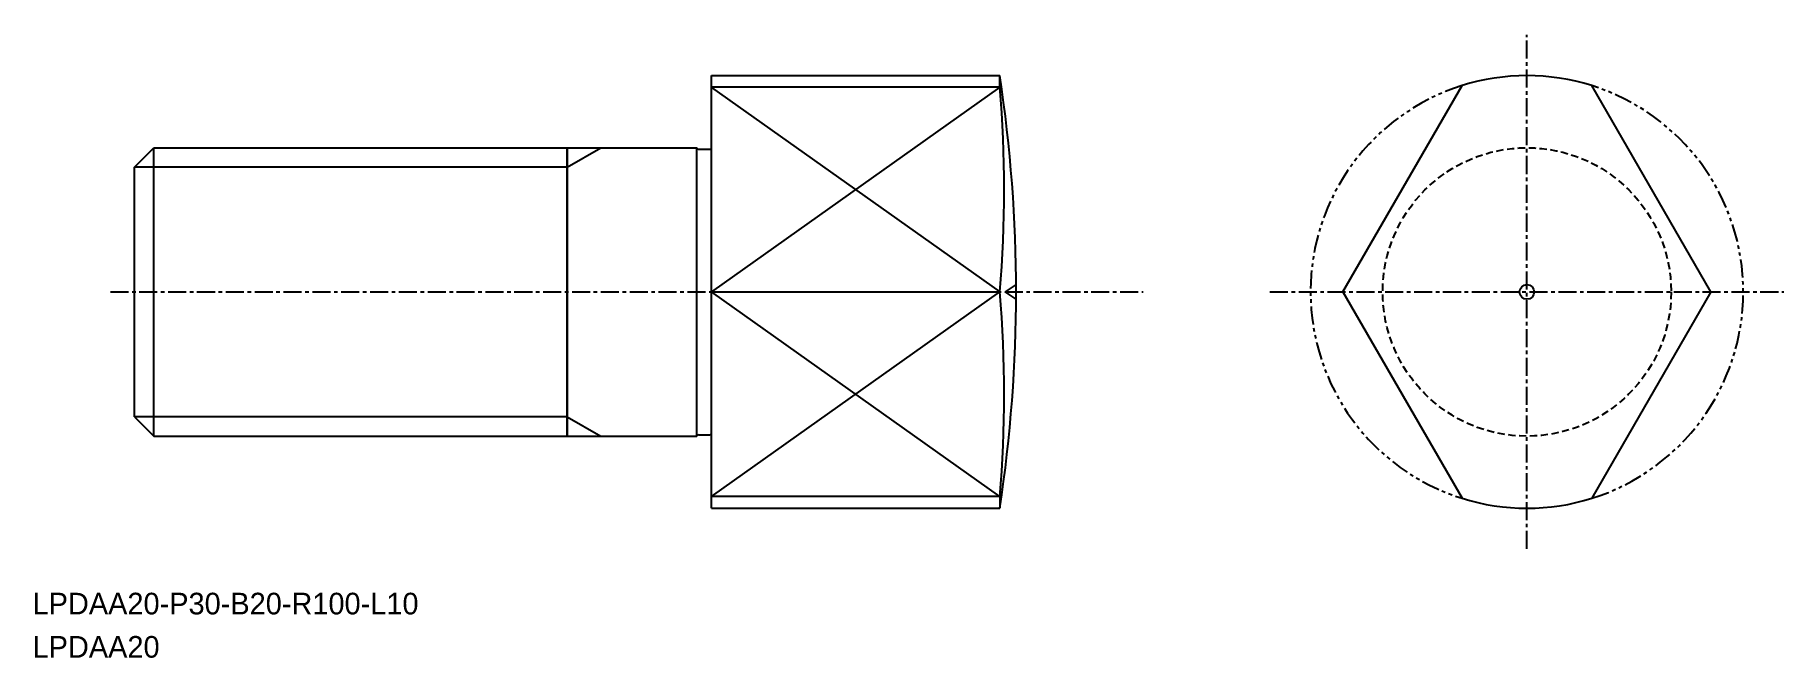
# Model space of a CAD drawing. Extents: x -2074 to -1953, y -860 to -816.
import ezdxf

# ---------------------------------------------------------------- set-up
doc = ezdxf.new("R2010")
doc.units = 0
for name, pattern in [('CENTER', [2, 1.25, -0.25, 0.25, -0.25]), ('DASHED', [0.75, 0.5, -0.25]), ('PHANTOM', [2.5, 1.25, -0.25, 0.25, -0.25, 0.25, -0.25])]:
    doc.linetypes.add(name, pattern=pattern)
doc.layers.get('0').update_dxf_attribs({"linetype": 'CONTINUOUS'})
doc.layers.add('CENTER', color=1, linetype='CENTER')

msp = doc.modelspace()

# ---------------------------------------------------------------- linework, layer by layer
for p, q in [((-2027.52, -849.18), (-2027.52, -819.18)), ((-2027.52, -819.18), (-2007.52, -819.18)), ((-2007.52, -819.98), (-2007.52, -819.18)), ((-2007.52, -819.98), (-2027.52, -819.98)), ((-2037.52, -824.18), (-2028.52, -824.18)), ((-2037.52, -844.18), (-2037.52, -824.18)), ((-2028.52, -844.18), (-2028.52, -824.18)), ((-2028.42, -824.28), (-2027.62, -824.28)), ((-2027.52, -824.18), (-2027.52, -824.18)), ((-2037.52, -844.18), (-2028.52, -844.18)), ((-2028.42, -844.08), (-2027.62, -844.08)), ((-2027.52, -844.18), (-2027.52, -844.18)), ((-2007.52, -848.37), (-2027.52, -848.37)), ((-2007.52, -848.37), (-2007.52, -849.18)), ((-2027.52, -849.18), (-2007.52, -849.18))]:
    msp.add_line(p, q)
at = {"color": 3, "linetype": 'CONTINUOUS'}
for p, q in [((-2007.52, -819.98), (-2027.52, -834.18)), ((-2027.52, -819.99), (-2007.52, -834.18)), ((-2037.52, -825.53), (-2035.18, -824.18)), ((-2037.52, -825.53), (-2067.52, -825.53)), ((-2007.52, -848.37), (-2027.52, -834.18)), ((-2027.52, -848.36), (-2007.52, -834.18)), ((-2037.52, -842.83), (-2067.52, -842.83)), ((-2037.52, -842.83), (-2035.18, -844.18))]:
    msp.add_line(p, q, dxfattribs=at)
at = {"color": 7, "linetype": 'CONTINUOUS'}
for p, q in [((-1983.74, -834.18), (-1975.48, -819.87)), ((-1958.22, -834.18), (-1966.48, -819.87)), ((-2067.52, -825.53), (-2066.17, -824.18)), ((-2066.17, -844.18), (-2066.17, -824.18)), ((-2066.17, -824.18), (-2035.12, -824.18)), ((-2037.52, -824.18), (-2037.52, -844.18)), ((-2067.52, -842.83), (-2067.52, -825.53)), ((-2027.52, -834.18), (-2007.52, -834.18)), ((-1983.74, -834.18), (-1975.48, -848.49)), ((-1958.22, -834.18), (-1966.48, -848.49)), ((-2067.52, -842.83), (-2066.17, -844.18)), ((-2066.17, -844.18), (-2035.12, -844.18))]:
    msp.add_line(p, q, dxfattribs=at)
at = {"color": 3}
for p in [(-2006.38, -833.67), (-2006.38, -834.68)]:
    msp.add_line(p, (-2007.16, -834.18), dxfattribs=at)
at = {"color": 3, "linetype": 'DASHED'}
msp.add_circle((-1970.98, -834.18), 10, dxfattribs=at)
msp.add_circle((-1970.98, -834.18), 0.506)
for centre, radius, start, end in [((-2106.39, -834.18), 100, 351.3731, 8.6269), ((-1970.98, -834.18), 15, 72.5424, 107.4576), ((-2028.42, -824.18), 0.1, 180, 270), ((-2027.62, -824.18), 0.1, 270, 0), ((-2028.42, -844.18), 0.1, 90, 180), ((-2027.62, -844.18), 0.1, 0, 90), ((-1970.98, -834.18), 15, 252.5424, 287.4576)]:
    msp.add_arc(centre, radius, start, end)
at = {"color": 7, "linetype": 'CONTINUOUS'}
for centre, start, end in [((-2089.76, -827.08), 355.0667, 4.9332), ((-2089.76, -841.28), 355.0668, 4.9333)]:
    msp.add_arc(centre, 82.54, start, end, dxfattribs=at)
at = {"color": 3, "linetype": 'PHANTOM'}
for start, end in [(107.4576, 252.5424), (287.4576, 72.5424)]:
    msp.add_arc((-1970.98, -834.18), 15, start, end, dxfattribs=at)
at = {"layer": 'CENTER', "color": 1, "linetype": 'CENTER'}
for p, q in [((-1970.98, -852), (-1970.98, -816.36)), ((-2069.18, -834.18), (-1997.59, -834.18)), ((-1988.8, -834.18), (-1953.16, -834.18))]:
    msp.add_line(p, q, dxfattribs=at)

# ---------------------------------------------------------------- texts
for s, p in [('LPDAA20-P30-B20-R100-L10 ', (-2074.58, -856.54)), ('LPDAA20', (-2074.58, -859.54))]:
    msp.add_text(s, height=1.5).set_placement(p)

doc.saveas('drawing.dxf')
